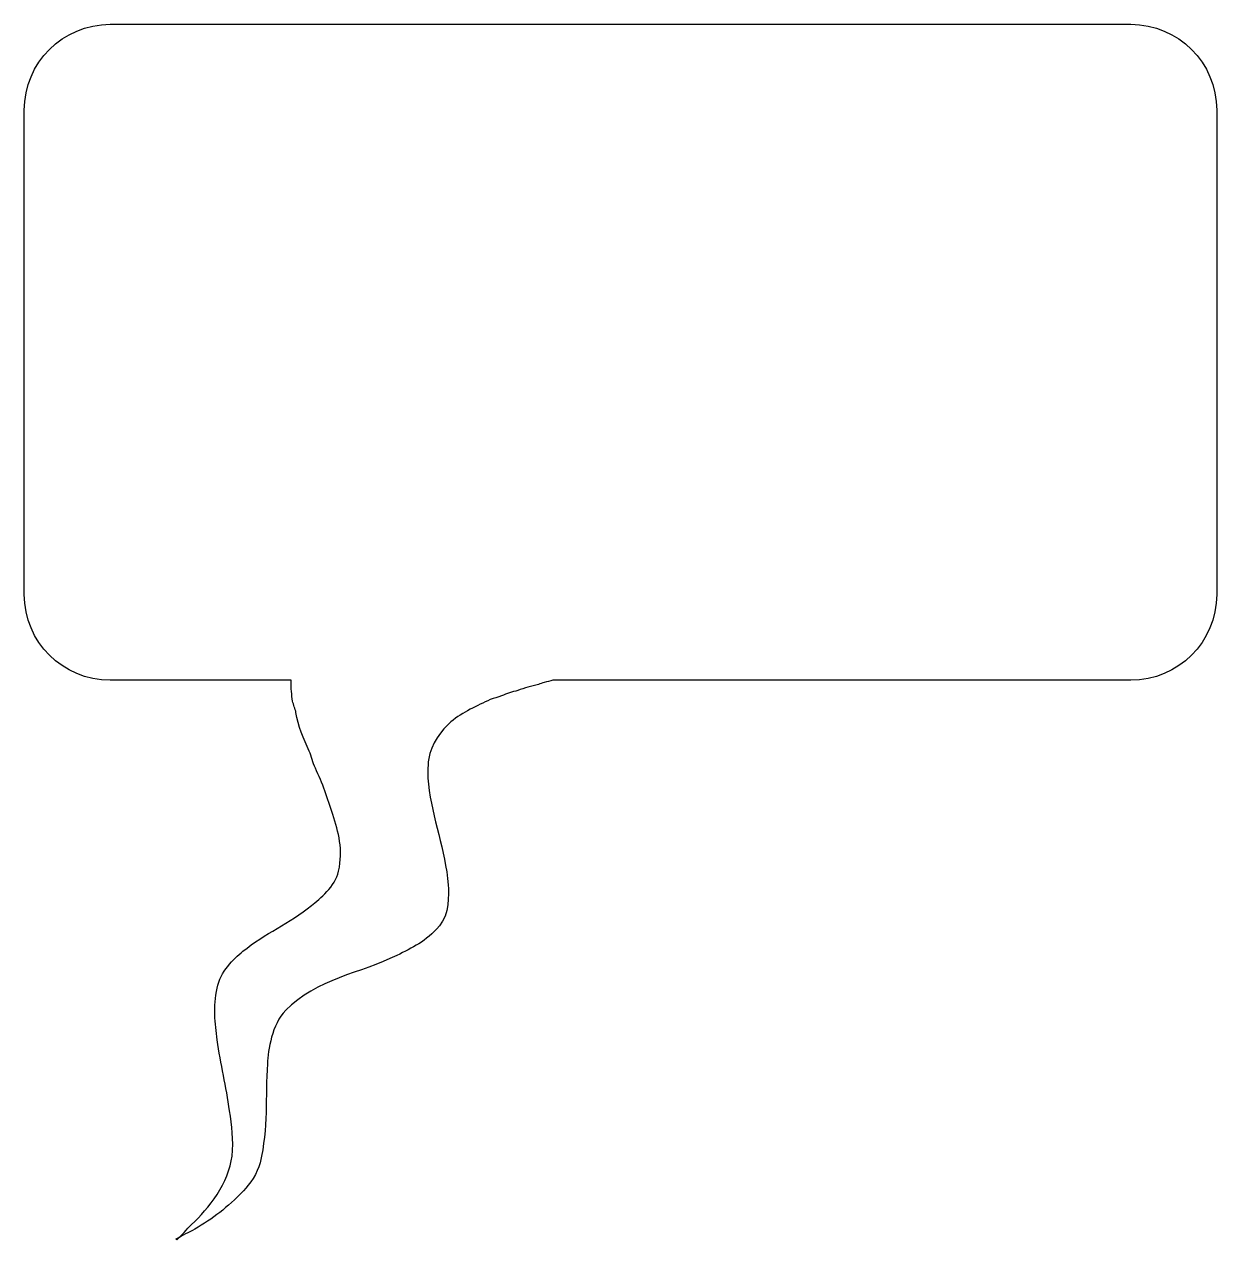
# Model space of a CAD drawing. Header units: centimetres. Extents: x -8.7 to 8.7, y -8.9 to 8.9.
import ezdxf

# ---------------------------------------------------------------- set-up
doc = ezdxf.new("R2010")
doc.units = ezdxf.units.CM
doc.header["$MEASUREMENT"] = 0
doc.layers.add('Camada 1', color=7, linetype='Continuous')

msp = doc.modelspace()

# ---------------------------------------------------------------- linework, layer by layer
at = {"layer": 'Camada 1'}
msp.add_open_spline([(7.47424, 8.89717), (7.47424, 8.89717), (-7.47451, 8.89717), (-7.47451, 8.89717), (-7.47451, 8.89717), (-8.16872, 8.89717), (-8.73165, 8.33398), (-8.73165, 7.63979), (-8.73165, 7.63979), (-8.73165, 7.63979), (-8.73165, 0.54943), (-8.73165, 0.54943), (-8.73165, 0.54943), (-8.73165, -0.14478), (-8.16872, -0.7075), (-7.47451, -0.7075), (-7.47451, -0.7075), (-7.47451, -0.7075), (-4.8251, -0.7075), (-4.8251, -0.7075), (-4.8251, -0.7075), (-4.82751, -0.81937), (-4.81528, -0.92478), (-4.80163, -1.01172), (-4.80163, -1.01172), (-4.79253, -1.06826), (-4.76234, -1.12456), (-4.75276, -1.18084), (-4.75276, -1.18084), (-4.72019, -1.36986), (-4.64185, -1.56941), (-4.55874, -1.74237), (-4.55874, -1.74237), (-4.52162, -1.82045), (-4.50678, -1.91485), (-4.46915, -1.99317), (-4.46915, -1.99317), (-4.36469, -2.2109), (-4.28661, -2.44159), (-4.21428, -2.66987), (-4.21428, -2.66987), (-4.13067, -2.93123), (-4.05833, -3.18994), (-4.129, -3.50061), (-4.129, -3.50061), (-4.18147, -3.7313), (-4.39872, -3.90235), (-4.52712, -4.00631), (-4.52712, -4.00631), (-4.84957, -4.2679), (-5.20504, -4.41139), (-5.53082, -4.67465), (-5.53082, -4.67465), (-5.66761, -4.78533), (-5.85925, -4.97432), (-5.90812, -5.21387), (-5.90812, -5.21387), (-5.96395, -5.48745), (-5.9395, -5.72796), (-5.90645, -5.97156), (-5.90645, -5.97156), (-5.85853, -6.32372), (-5.77373, -6.65884), (-5.72487, -7.01071), (-5.72487, -7.01071), (-5.69614, -7.22439), (-5.66187, -7.44), (-5.68894, -7.67235), (-5.68894, -7.67235), (-5.73421, -8.06018), (-6.03197, -8.44583), (-6.28304, -8.67462), (-6.28304, -8.67462), (-6.34628, -8.73211), (-6.4342, -8.85668), (-6.50534, -8.88494), (-6.50534, -8.88494), (-6.50629, -8.88685), (-6.50725, -8.8888), (-6.5082, -8.89095), (-6.5082, -8.89095), (-6.50436, -8.89286), (-6.50029, -8.89502), (-6.49669, -8.89717), (-6.49669, -8.89717), (-6.43705, -8.83417), (-6.30936, -8.78747), (-6.23605, -8.74411), (-6.23605, -8.74411), (-5.97112, -8.5884), (-5.76128, -8.42767), (-5.52149, -8.18285), (-5.52149, -8.18285), (-5.43262, -8.09157), (-5.31406, -7.92078), (-5.27884, -7.77129), (-5.27884, -7.77129), (-5.15594, -7.2517), (-5.20433, -6.81239), (-5.17176, -6.32106), (-5.17176, -6.32106), (-5.15787, -6.11601), (-5.10948, -5.74948), (-4.90226, -5.53726), (-4.90226, -5.53726), (-4.46078, -5.08403), (-3.7958, -4.99182), (-3.2774, -4.73597), (-3.2774, -4.73597), (-3.04409, -4.62027), (-2.85436, -4.53692), (-2.65219, -4.3024), (-2.65219, -4.3024), (-2.50871, -4.13616), (-2.51302, -3.84245), (-2.52403, -3.7028), (-2.52403, -3.7028), (-2.56332, -3.19184), (-2.75856, -2.73215), (-2.8134, -2.22912), (-2.8134, -2.22912), (-2.82586, -2.11053), (-2.82753, -1.97853), (-2.80837, -1.85349), (-2.80837, -1.85349), (-2.77651, -1.65108), (-2.61864, -1.42756), (-2.48523, -1.31668), (-2.48523, -1.31668), (-2.30629, -1.16841), (-2.10267, -1.08218), (-1.90648, -0.98801), (-1.90648, -0.98801), (-1.85666, -0.96407), (-1.79292, -0.95975), (-1.74358, -0.93602), (-1.74358, -0.93602), (-1.66595, -0.8989), (-1.58573, -0.88093), (-1.50498, -0.8553), (-1.50498, -0.8553), (-1.40486, -0.82368), (-1.3076, -0.78728), (-1.20314, -0.76905), (-1.20314, -0.76905), (-1.17488, -0.75852), (-1.14686, -0.74796), (-1.11858, -0.73719), (-1.11858, -0.73719), (-1.07426, -0.72954), (-1.03137, -0.71851), (-0.98875, -0.7075), (-0.98875, -0.7075), (-0.98875, -0.7075), (7.47424, -0.70747), (7.47424, -0.70747), (7.47424, -0.70747), (8.16843, -0.70747), (8.73162, -0.14475), (8.73162, 0.54946), (8.73162, 0.54946), (8.73162, 0.54946), (8.73162, 7.63979), (8.73162, 7.63979), (8.73162, 7.63979), (8.73165, 8.33398), (8.16845, 8.89717), (7.47424, 8.89717)], degree=3, knots=[0, 0, 0, 0, 0.02325581, 0.02325581, 0.02325581, 0.02325581, 0.04651163, 0.04651163, 0.04651163, 0.04651163, 0.06976744, 0.06976744, 0.06976744, 0.06976744, 0.09302326, 0.09302326, 0.09302326, 0.09302326, 0.11627907, 0.11627907, 0.11627907, 0.11627907, 0.13953488, 0.13953488, 0.13953488, 0.13953488, 0.1627907, 0.1627907, 0.1627907, 0.1627907, 0.18604651, 0.18604651, 0.18604651, 0.18604651, 0.20930233, 0.20930233, 0.20930233, 0.20930233, 0.23255814, 0.23255814, 0.23255814, 0.23255814, 0.25581395, 0.25581395, 0.25581395, 0.25581395, 0.27906977, 0.27906977, 0.27906977, 0.27906977, 0.30232558, 0.30232558, 0.30232558, 0.30232558, 0.3255814, 0.3255814, 0.3255814, 0.3255814, 0.34883721, 0.34883721, 0.34883721, 0.34883721, 0.37209302, 0.37209302, 0.37209302, 0.37209302, 0.39534884, 0.39534884, 0.39534884, 0.39534884, 0.41860465, 0.41860465, 0.41860465, 0.41860465, 0.44186047, 0.44186047, 0.44186047, 0.44186047, 0.46511628, 0.46511628, 0.46511628, 0.46511628, 0.48837209, 0.48837209, 0.48837209, 0.48837209, 0.51162791, 0.51162791, 0.51162791, 0.51162791, 0.53488372, 0.53488372, 0.53488372, 0.53488372, 0.55813953, 0.55813953, 0.55813953, 0.55813953, 0.58139535, 0.58139535, 0.58139535, 0.58139535, 0.60465116, 0.60465116, 0.60465116, 0.60465116, 0.62790698, 0.62790698, 0.62790698, 0.62790698, 0.65116279, 0.65116279, 0.65116279, 0.65116279, 0.6744186, 0.6744186, 0.6744186, 0.6744186, 0.69767442, 0.69767442, 0.69767442, 0.69767442, 0.72093023, 0.72093023, 0.72093023, 0.72093023, 0.74418605, 0.74418605, 0.74418605, 0.74418605, 0.76744186, 0.76744186, 0.76744186, 0.76744186, 0.79069767, 0.79069767, 0.79069767, 0.79069767, 0.81395349, 0.81395349, 0.81395349, 0.81395349, 0.8372093, 0.8372093, 0.8372093, 0.8372093, 0.86046512, 0.86046512, 0.86046512, 0.86046512, 0.88372093, 0.88372093, 0.88372093, 0.88372093, 0.90697674, 0.90697674, 0.90697674, 0.90697674, 0.93023256, 0.93023256, 0.93023256, 0.93023256, 0.95348837, 0.95348837, 0.95348837, 0.95348837, 1, 1, 1, 1], dxfattribs=at)

doc.saveas('drawing.dxf')
